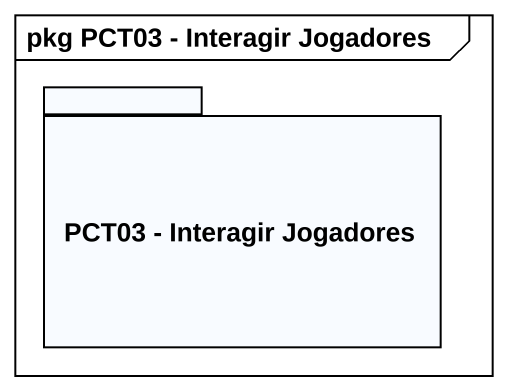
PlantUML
@startuml
mainframe pkg PCT03 - Interagir Jogadores
package "PCT03 - Interagir Jogadores" as PCT03_Interagir_Jogadores {
}
@enduml
